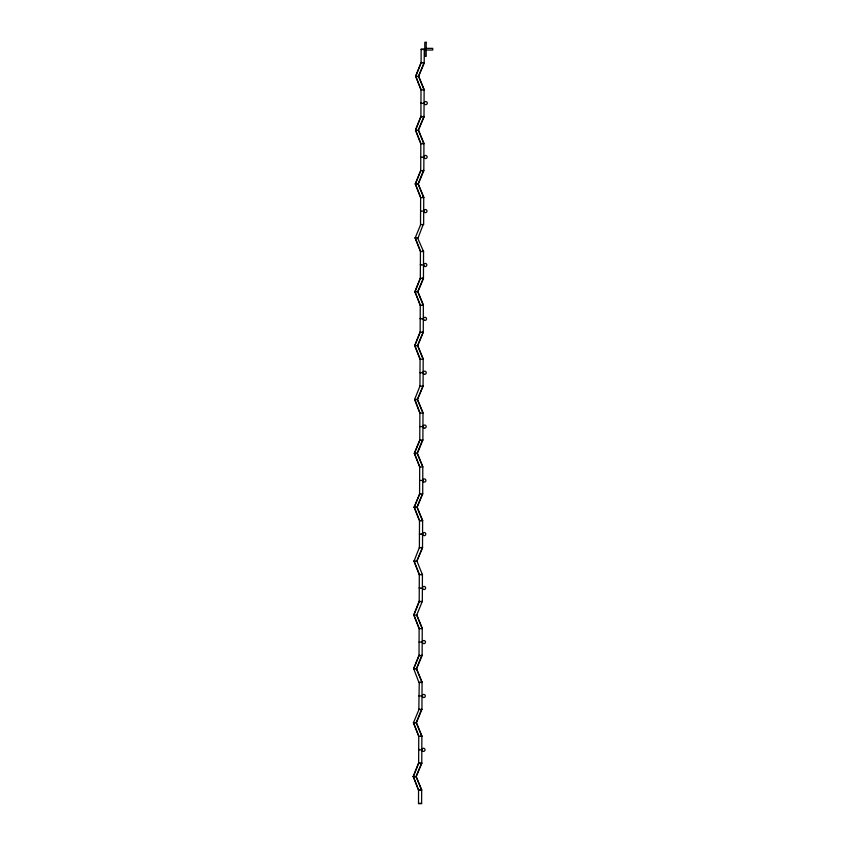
<?xml version="1.0" encoding="UTF-8"?>
<svg xmlns="http://www.w3.org/2000/svg" width="846" height="846" viewBox="0 0 846 846"><rect width="100%" height="100%" fill="white"/><g stroke="black" fill="none" stroke-linecap="round" stroke-linejoin="round"><path stroke-width="1.27" d="M419.256 762.902L418.654 762.902L413.26 776.353L418.559 789.836L418.506 803.689L421.615 803.7L421.668 789.847L416.126 776.364L421.763 762.912L420.811 762.902M421.646 709.033L416.317 722.484L421.858 735.978L421.763 763.293L416.126 776.744L421.668 790.227L418.548 790.217L413.26 776.734L418.643 763.282L418.749 735.967L413.451 722.473L414.001 722.473M416.697 614.746L422.239 628.229L422.133 655.555L416.496 668.996L413.631 668.996L419.024 655.544L419.119 628.218L413.831 614.735L419.214 601.284L420.166 601.284M421.731 601.295L422.334 601.295L416.687 615.127L422.228 628.62L419.119 628.61L413.821 615.116L419.204 601.665L419.309 574.349L414.011 560.866L414.9 560.866M422.588 439.677L417.258 453.128L422.799 466.611L422.704 493.937L417.067 507.389L422.609 520.872L419.489 520.861L414.202 507.378L419.584 493.927L419.679 466.601L414.392 453.118L420.092 439.666M422.482 385.808L423.085 385.808L417.448 399.259L422.989 412.742L422.884 440.068L417.247 453.509L422.799 467.003L419.679 466.992L414.381 453.498L419.775 440.057L419.87 412.732L414.868 399.249M422.503 278.059L423.455 278.059L417.818 291.51L423.36 305.004L423.264 332.319L417.628 345.771L423.169 359.254L420.05 359.243L414.762 345.76L420.145 332.309L420.251 304.983L414.952 291.5L420.346 278.048L420.948 278.059M422.598 251.125L423.55 251.125L423.455 278.45L417.818 291.902L423.36 305.385L420.24 305.374L414.952 291.891L420.335 278.44L420.441 251.114L415.143 237.631L415.693 237.631M420.822 170.31L415.333 183.762L420.621 197.245L420.525 224.571L423.645 224.581L423.74 197.255L418.199 183.772L423.518 170.321M423.423 116.441L424.026 116.452L418.389 129.893L423.931 143.386L423.825 170.702L418.188 184.153L423.73 197.636L420.621 197.626L415.323 184.142L420.716 170.691L420.811 143.376L415.523 129.882L420.906 116.441L421.868 116.441M423.254 62.572L424.206 62.572L418.58 76.024L424.121 89.507L424.015 116.833L418.379 130.284L423.92 143.767L420.811 143.757L415.513 130.273L420.896 116.822L421.001 89.496L415.703 76.013L421.097 62.562L421.699 62.562M421.086 62.953L421.139 49.1L424.258 49.11L424.206 62.964L418.569 76.415L424.11 89.898L420.991 89.888L415.703 76.404L421.086 62.953L424.206 62.964M419.151 709.033L413.44 722.865L418.738 736.348L421.858 736.358L416.317 722.875L421.943 709.424L422.048 682.098L416.507 668.615L421.826 655.164M420.007 547.415L419.405 547.415L414.011 561.247L416.877 561.258L422.514 547.806L422.609 520.491L417.067 506.997L422.598 493.546M420.071 385.797L414.572 399.629L419.87 413.123L422.979 413.134L417.438 399.64L423.074 386.188L423.127 373.562M423.127 372.726L423.18 358.873L417.638 345.38L423.275 331.939L422.672 331.928M417.459 237.641L423.55 251.516L420.43 251.505L415.143 238.012L420.843 224.179M423.074 386.188L419.965 386.178L420.06 358.863L414.773 345.369L420.155 331.928L420.758 331.928M419.013 519.254L414.202 506.987L419.902 493.546M416.496 668.996L422.038 682.489L418.929 682.479L413.641 668.604L419.13 655.153M414.011 561.247L419.299 574.73L422.418 574.741L416.877 560.866L422.514 547.425L421.562 547.415M426.183 48.349L432.74 48.349L432.74 50.03L426.183 50.03M421.139 49.48L424.248 49.491M415.703 76.013L416.592 76.013M415.703 76.404L418.569 76.415M421.001 89.496L421.604 89.507M423.518 89.507L424.121 89.507M420.959 102.969L421.551 102.969M420.948 103.349L423.952 103.36M420.896 116.822L424.015 116.833M415.513 130.273L418.379 130.284M422.577 143.376L423.931 143.386M423.275 156.848L423.878 156.848M420.758 157.229L423.772 157.24M420.716 170.691L423.825 170.702M415.333 183.762L415.883 183.762M417.649 183.762L418.199 183.772M415.323 184.142L418.188 184.153M422.387 197.255L423.74 197.255M420.568 211.098L423.687 211.109M423.338 224.19L418.009 238.022L415.143 238.012M420.388 264.587L420.991 264.587M420.388 264.967L423.497 264.978M420.335 278.44L423.455 278.45M414.952 291.5L415.841 291.5M414.952 291.891L417.818 291.902M420.251 304.983L420.853 304.994M422.408 304.994L423.36 305.004M420.198 318.456L420.8 318.456M422.714 318.466L423.317 318.466M420.198 318.847L423.307 318.857M420.145 332.309L423.264 332.319M414.773 345.369L415.65 345.38M414.762 345.76L417.628 345.771M422.577 358.873L423.18 358.873M422.524 372.335L423.127 372.335M420.007 372.716L423.021 372.726M416.57 399.249L417.448 399.259M414.572 399.629L417.438 399.64M419.817 426.585L422.831 426.596M419.775 440.057L422.884 440.068M414.392 453.118L414.942 453.118M416.708 453.128L417.258 453.128M414.381 453.498L417.247 453.509M419.627 480.454L422.746 480.465M419.584 493.927L422.704 493.937M414.202 506.987L415.079 506.997M414.202 507.378L417.067 507.389M420.102 520.48L419.5 520.48L419.394 547.796L422.514 547.806M421.657 520.48L422.609 520.491M419.447 533.942L420.05 533.942M421.604 533.953L422.566 533.953M419.447 534.334L422.556 534.344M419.309 574.349L419.912 574.349M421.826 574.36L422.429 574.36L422.323 601.675L419.204 601.665M419.256 587.811L419.859 587.822M419.256 588.203L422.26 588.213M413.821 615.116L416.687 615.127M421.636 628.229L422.239 628.229M419.066 642.072L422.08 642.082M419.024 655.544L422.133 655.555M413.641 668.604L414.191 668.604M415.957 668.615L416.507 668.615M419.246 682.088L418.833 709.413L421.943 709.424M420.695 682.098L422.048 682.098M418.876 695.941L421.995 695.951M415.767 722.484L416.317 722.484M413.44 722.865L416.317 722.875M420.906 735.967L421.858 735.978M418.696 749.429L419.299 749.429M418.696 749.82L421.805 749.831M418.643 763.282L421.763 763.293M413.26 776.353L414.149 776.353M413.26 776.734L416.126 776.744M418.559 789.836L419.161 789.836M420.716 789.847L421.668 789.847M418.506 803.298L421.625 803.319M426.183 42.3L424.798 42.3L424.798 56.396L426.183 56.396L426.183 42.3M422.979 697.326A1.576 1.576 0 0 0 425.337 695.972A1.576 1.576 0 0 0 422.979 694.608A1.576 1.576 0 0 0 422.979 697.326M423.444 535.444A1.576 1.576 0 0 0 425.802 534.09A1.576 1.576 0 0 0 423.444 532.726A1.576 1.576 0 0 0 423.444 535.444M423.286 589.345A1.576 1.576 0 0 0 425.644 587.981A1.576 1.576 0 0 0 423.286 586.616A1.576 1.576 0 0 0 423.286 589.345M422.344 750.941A1.576 1.576 0 0 0 424.978 750.233A1.576 1.576 0 0 0 423.053 748.308A1.576 1.576 0 0 0 422.344 750.941M423.127 643.436A1.576 1.576 0 0 0 425.485 642.082A1.576 1.576 0 0 0 423.127 640.718A1.576 1.576 0 0 0 423.127 643.436M424.946 104.47A1.576 1.576 0 0 0 427.304 103.117A1.576 1.576 0 0 0 424.946 101.753A1.576 1.576 0 0 0 424.946 104.47M424.47 158.117A1.576 1.576 0 0 0 427.093 157.409A1.576 1.576 0 0 0 425.168 155.484A1.576 1.576 0 0 0 424.47 158.117M424.481 266.353A1.576 1.576 0 0 0 426.839 264.999A1.576 1.576 0 0 0 424.481 263.635A1.576 1.576 0 0 0 424.481 266.353M423.55 481.85A1.576 1.576 0 0 0 425.908 480.486A1.576 1.576 0 0 0 423.55 479.132A1.576 1.576 0 0 0 423.55 481.85M423.888 374.101A1.576 1.576 0 0 0 426.247 372.748A1.576 1.576 0 0 0 423.888 371.383A1.576 1.576 0 0 0 423.888 374.101M423.835 427.96A1.576 1.576 0 0 0 426.194 426.596A1.576 1.576 0 0 0 423.835 425.242A1.576 1.576 0 0 0 423.835 427.96M424.639 212.462A1.576 1.576 0 0 0 426.997 211.098A1.576 1.576 0 0 0 424.639 209.745A1.576 1.576 0 0 0 424.639 212.462M424.174 320.211A1.576 1.576 0 0 0 426.532 318.857A1.576 1.576 0 0 0 424.174 317.493A1.576 1.576 0 0 0 424.174 320.211"/></g></svg>
